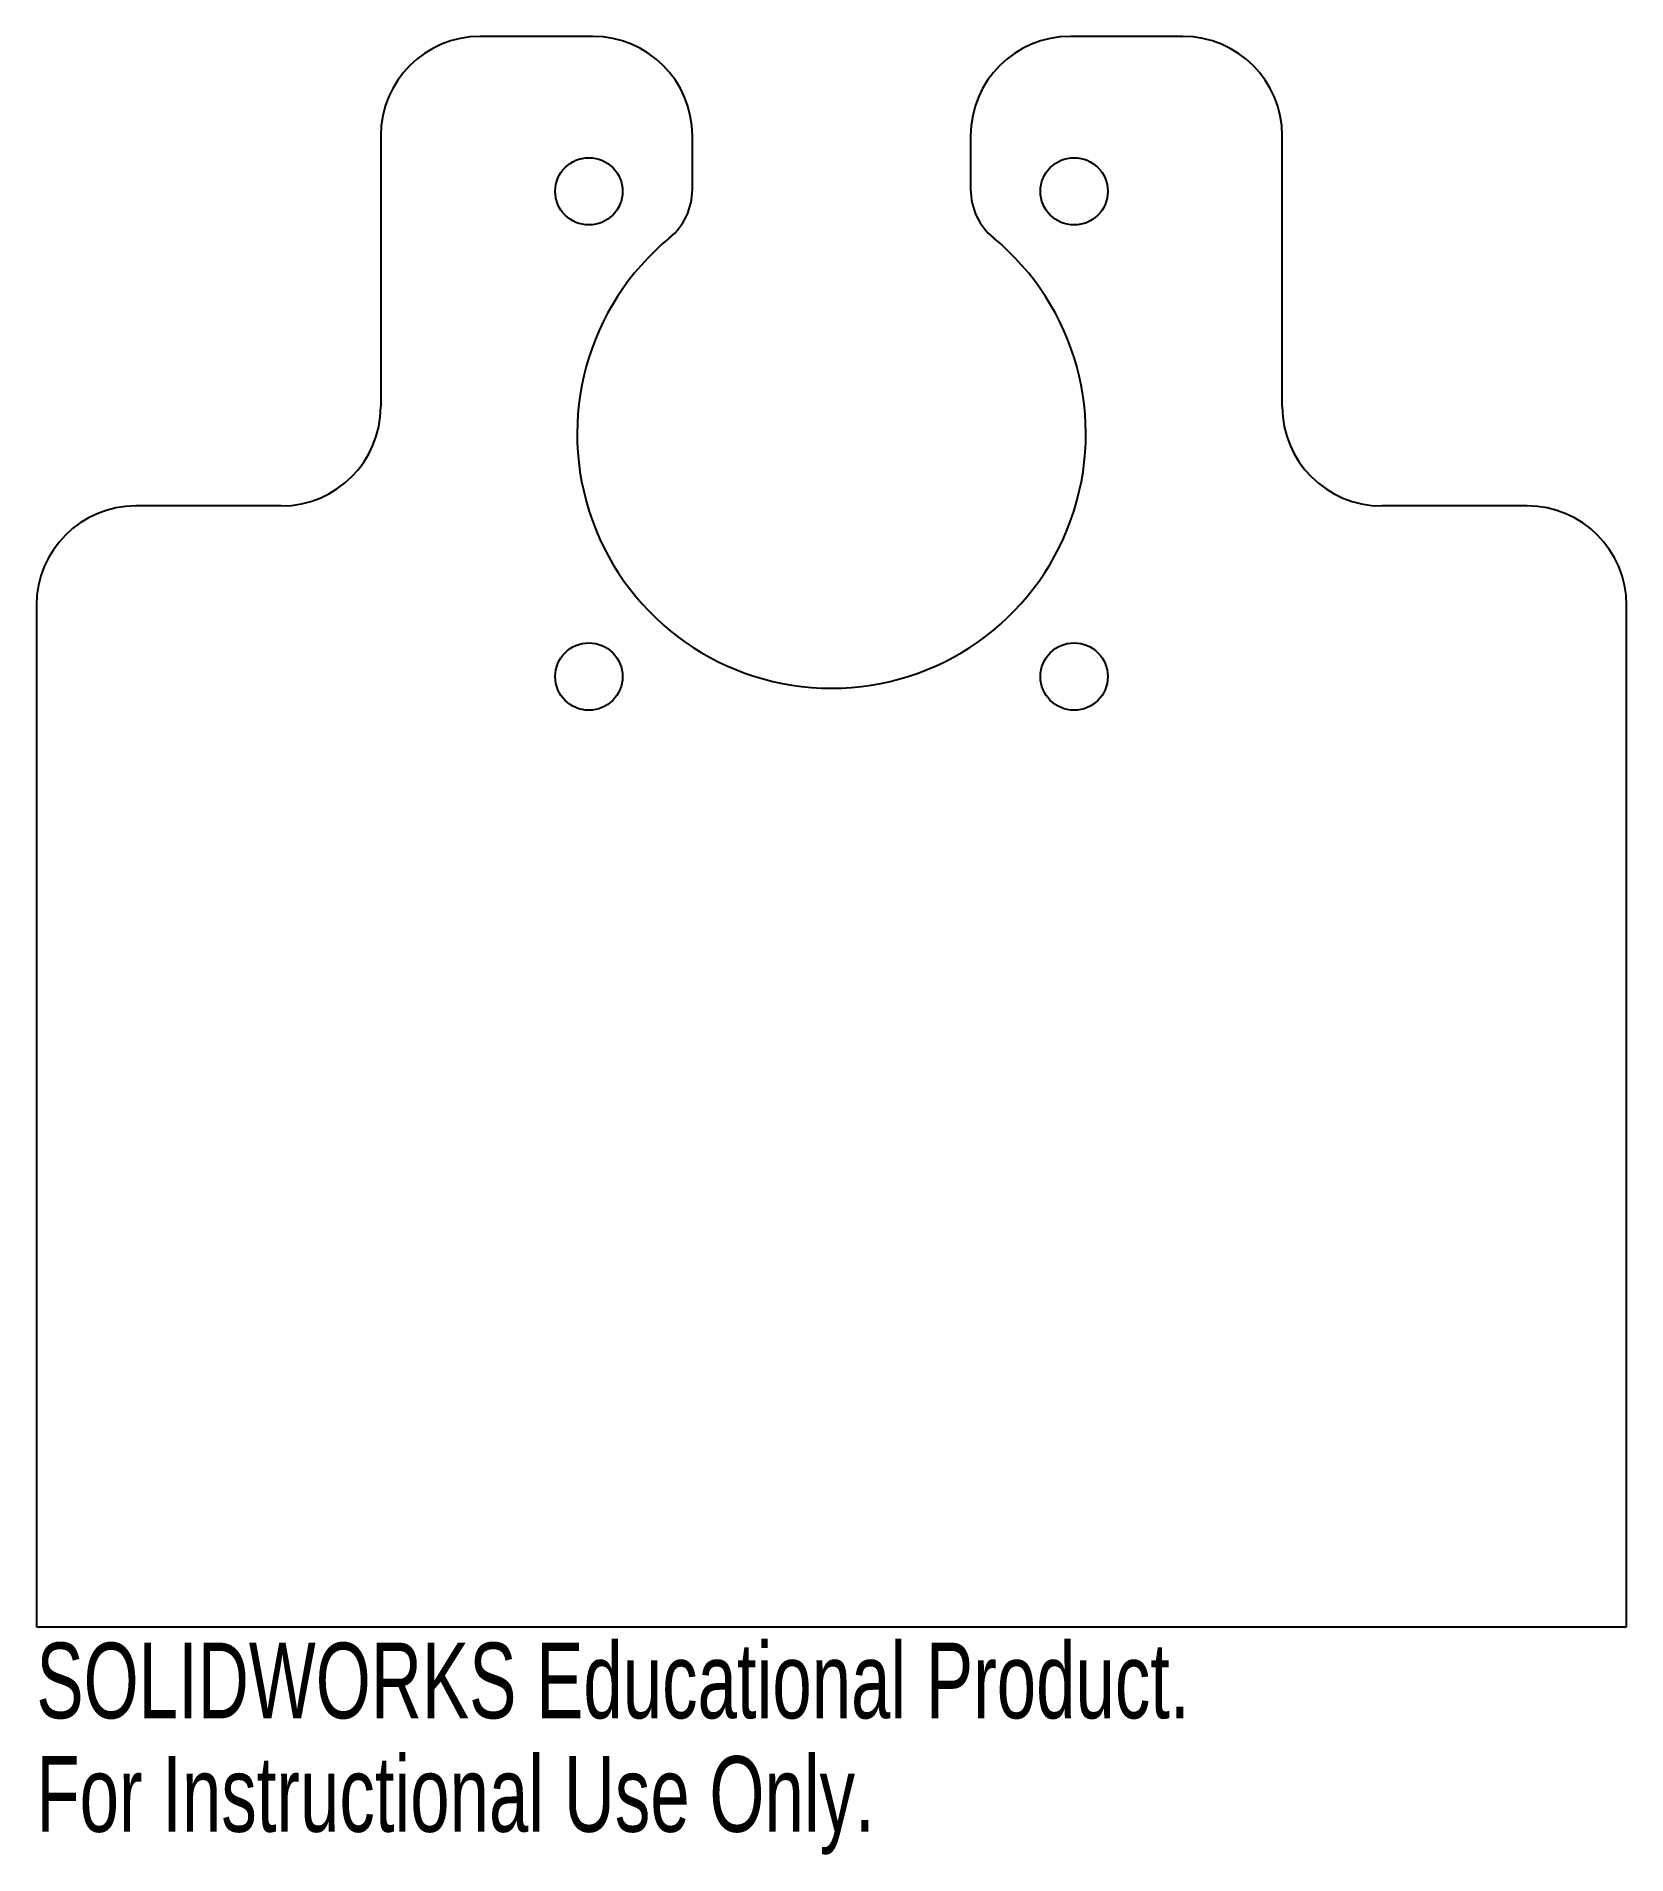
# Model space of a CAD drawing. Header units: millimetres. Extents: x -51 to 51, y -91 to 25.
import ezdxf

# ---------------------------------------------------------------- set-up
doc = ezdxf.new("R2010")
doc.units = ezdxf.units.MM
doc.styles.add('SLDTEXTSTYLE0', font='TXT', dxfattribs={"width": 0.7})

msp = doc.modelspace()

# ---------------------------------------------------------------- linework, layer by layer
at = {"color": 7, "linetype": 'Continuous', "lineweight": 25}
for p, q in [((-15.24, 25.4), (-22.45, 25.4)), ((22.45, 25.4), (15.24, 25.4)), ((-28.8, 19.05), (-28.8, 1.75)), ((-8.89, 15.62), (-8.89, 19.05)), ((8.89, 19.05), (8.89, 15.62)), ((28.8, 1.75), (28.8, 19.05)), ((-35.15, -4.6), (-44.45, -4.6)), ((44.45, -4.6), (35.15, -4.6)), ((-50.8, -10.95), (-50.8, -76.2)), ((50.8, -76.2), (50.8, -10.95)), ((-50.8, -76.2), (50.8, -76.2))]:
    msp.add_line(p, q, dxfattribs=at)
for centre in [(-15.5, 15.5), (15.5, 15.5), (-15.5, -15.5), (15.5, -15.5)]:
    msp.add_circle(centre, 2.15, dxfattribs=at)
for centre, radius, start, end in [((-22.45, 19.05), 6.35, 90, 180), ((-15.24, 19.05), 6.35, 0, 90), ((15.24, 19.05), 6.35, 90, 180), ((22.45, 19.05), 6.35, 0, 90), ((-12.89, 15.62), 4, 309.5345, 0), ((12.89, 15.62), 4, 180, 230.4655), ((0, 0), 16.25, 129.5345, 50.4655), ((-35.15, 1.75), 6.35, 270, 0), ((35.15, 1.75), 6.35, 180, 270), ((-44.45, -10.95), 6.35, 90, 180), ((44.45, -10.95), 6.35, 0, 90)]:
    msp.add_arc(centre, radius, start, end, dxfattribs=at)

# ---------------------------------------------------------------- texts
at = {"color": 7, "linetype": 'Continuous', "char_height": 4.8336, "attachment_point": 1, "style": 'SLDTEXTSTYLE0'}
for s, insert in [('SOLIDWORKS Educational Product.', (-50.8, -77.22)), ('For Instructional Use Only.', (-50.8, -84.47))]:
    msp.add_mtext(s, dxfattribs=dict(at, insert=insert))

doc.saveas('drawing.dxf')
